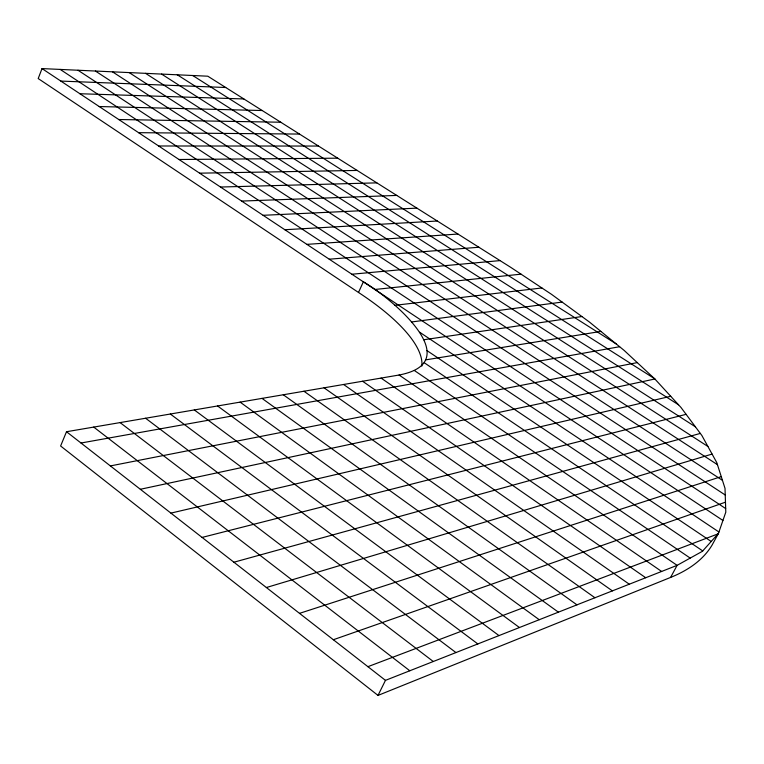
<?xml version="1.0" encoding="UTF-8"?>
<svg xmlns="http://www.w3.org/2000/svg" width="764" height="764" viewBox="0 0 764 764"><rect width="100%" height="100%" fill="white"/><g stroke="black" fill="none" stroke-linecap="round" stroke-linejoin="round"><path stroke-width="1.15" d="M358.497 292.469L363.349 281.83C388.895 296.337 469.134 361.697 399.075 375.019L66.506 431.727L60.614 445.995L378.008 695.412L670.591 577.431A502.149 170.229 23.8 0 0 712.21 544.847L718.456 533.377L725.8 512.166L725.017 488.368L716.794 462.631L701.868 435.49L680.982 407.46L654.863 378.982L624.169 350.428L589.541 322.121L551.551 294.35L510.724 267.333L207.798 76.199L42.02 68.588L38.2 78.558L358.497 292.469A159.361 52.783 23.8 0 1 421.823 366.109M378.008 695.412L385.467 680.361L677.114 565.35L702.374 551.331L718.456 533.377M670.591 577.431L677.114 565.35L399.075 375.019M367.914 666.676L718.007 533.883M333.352 639.735L725.466 502.177M299.517 613.358L721.254 476.612M266.378 587.526L712.086 454.074M233.908 562.218L700.321 433.417M202.097 537.417L686.101 414.336M170.916 513.112L670.725 396.277M140.347 489.285L654.987 378.963L177.286 74.796M110.379 465.925L637.262 362.604M80.994 443.015L619.623 346.713M425.472 359.911L600.905 331.414M423.772 339.76L581.891 316.535M411.815 321.94L562.123 302.076M394.835 305.333L541.905 287.961M374.532 289.518L521.048 274.161M351.898 274.228L500.038 260.6M329.236 259.197L478.875 247.24M306.889 244.365L457.961 234.051M284.848 229.735L437.314 221.016M263.112 215.305L416.915 208.142M241.663 201.075L396.755 195.422M220.49 187.027L376.843 182.863M199.614 173.17L357.16 170.439M179.005 159.495L337.717 158.177M158.664 145.991L318.502 146.048M138.59 132.678L299.507 134.063M118.773 119.528L280.741 122.221M99.215 106.54L262.186 110.522M79.905 93.733L243.85 98.948M60.843 81.079L225.724 87.507M192.69 75.502L616.271 343.972M161.567 74.079L678.547 404.805M145.532 73.334L695.402 426.818M129.164 72.59L707.903 446.472M112.461 71.816L717.434 464.646M95.404 71.033L722.438 480.327M77.985 70.24L725.227 494.996M60.194 69.419L725.685 508.566M42.02 68.588L722.925 520.465M419.665 332.225L718.934 531.992M426.933 350.571L711.198 541.475M424.211 362.719L702.737 550.93M414.374 370.511L690.198 558.092M381.074 378.094L661.634 571.453M362.585 381.246L645.704 577.737M343.58 384.483L629.288 584.212M324.051 387.816L612.375 590.878M303.957 391.244L594.946 597.754M283.291 394.768L576.954 604.849M262.023 398.388L558.398 612.165M240.116 402.122L539.241 619.719M217.559 405.971L519.444 627.521M194.304 409.934L498.987 635.591M170.334 414.021L477.834 643.937M145.599 418.242L455.946 652.571M120.082 422.587L433.274 661.5M93.733 427.086L409.8 670.763M66.506 431.727L385.467 680.361"/></g></svg>
